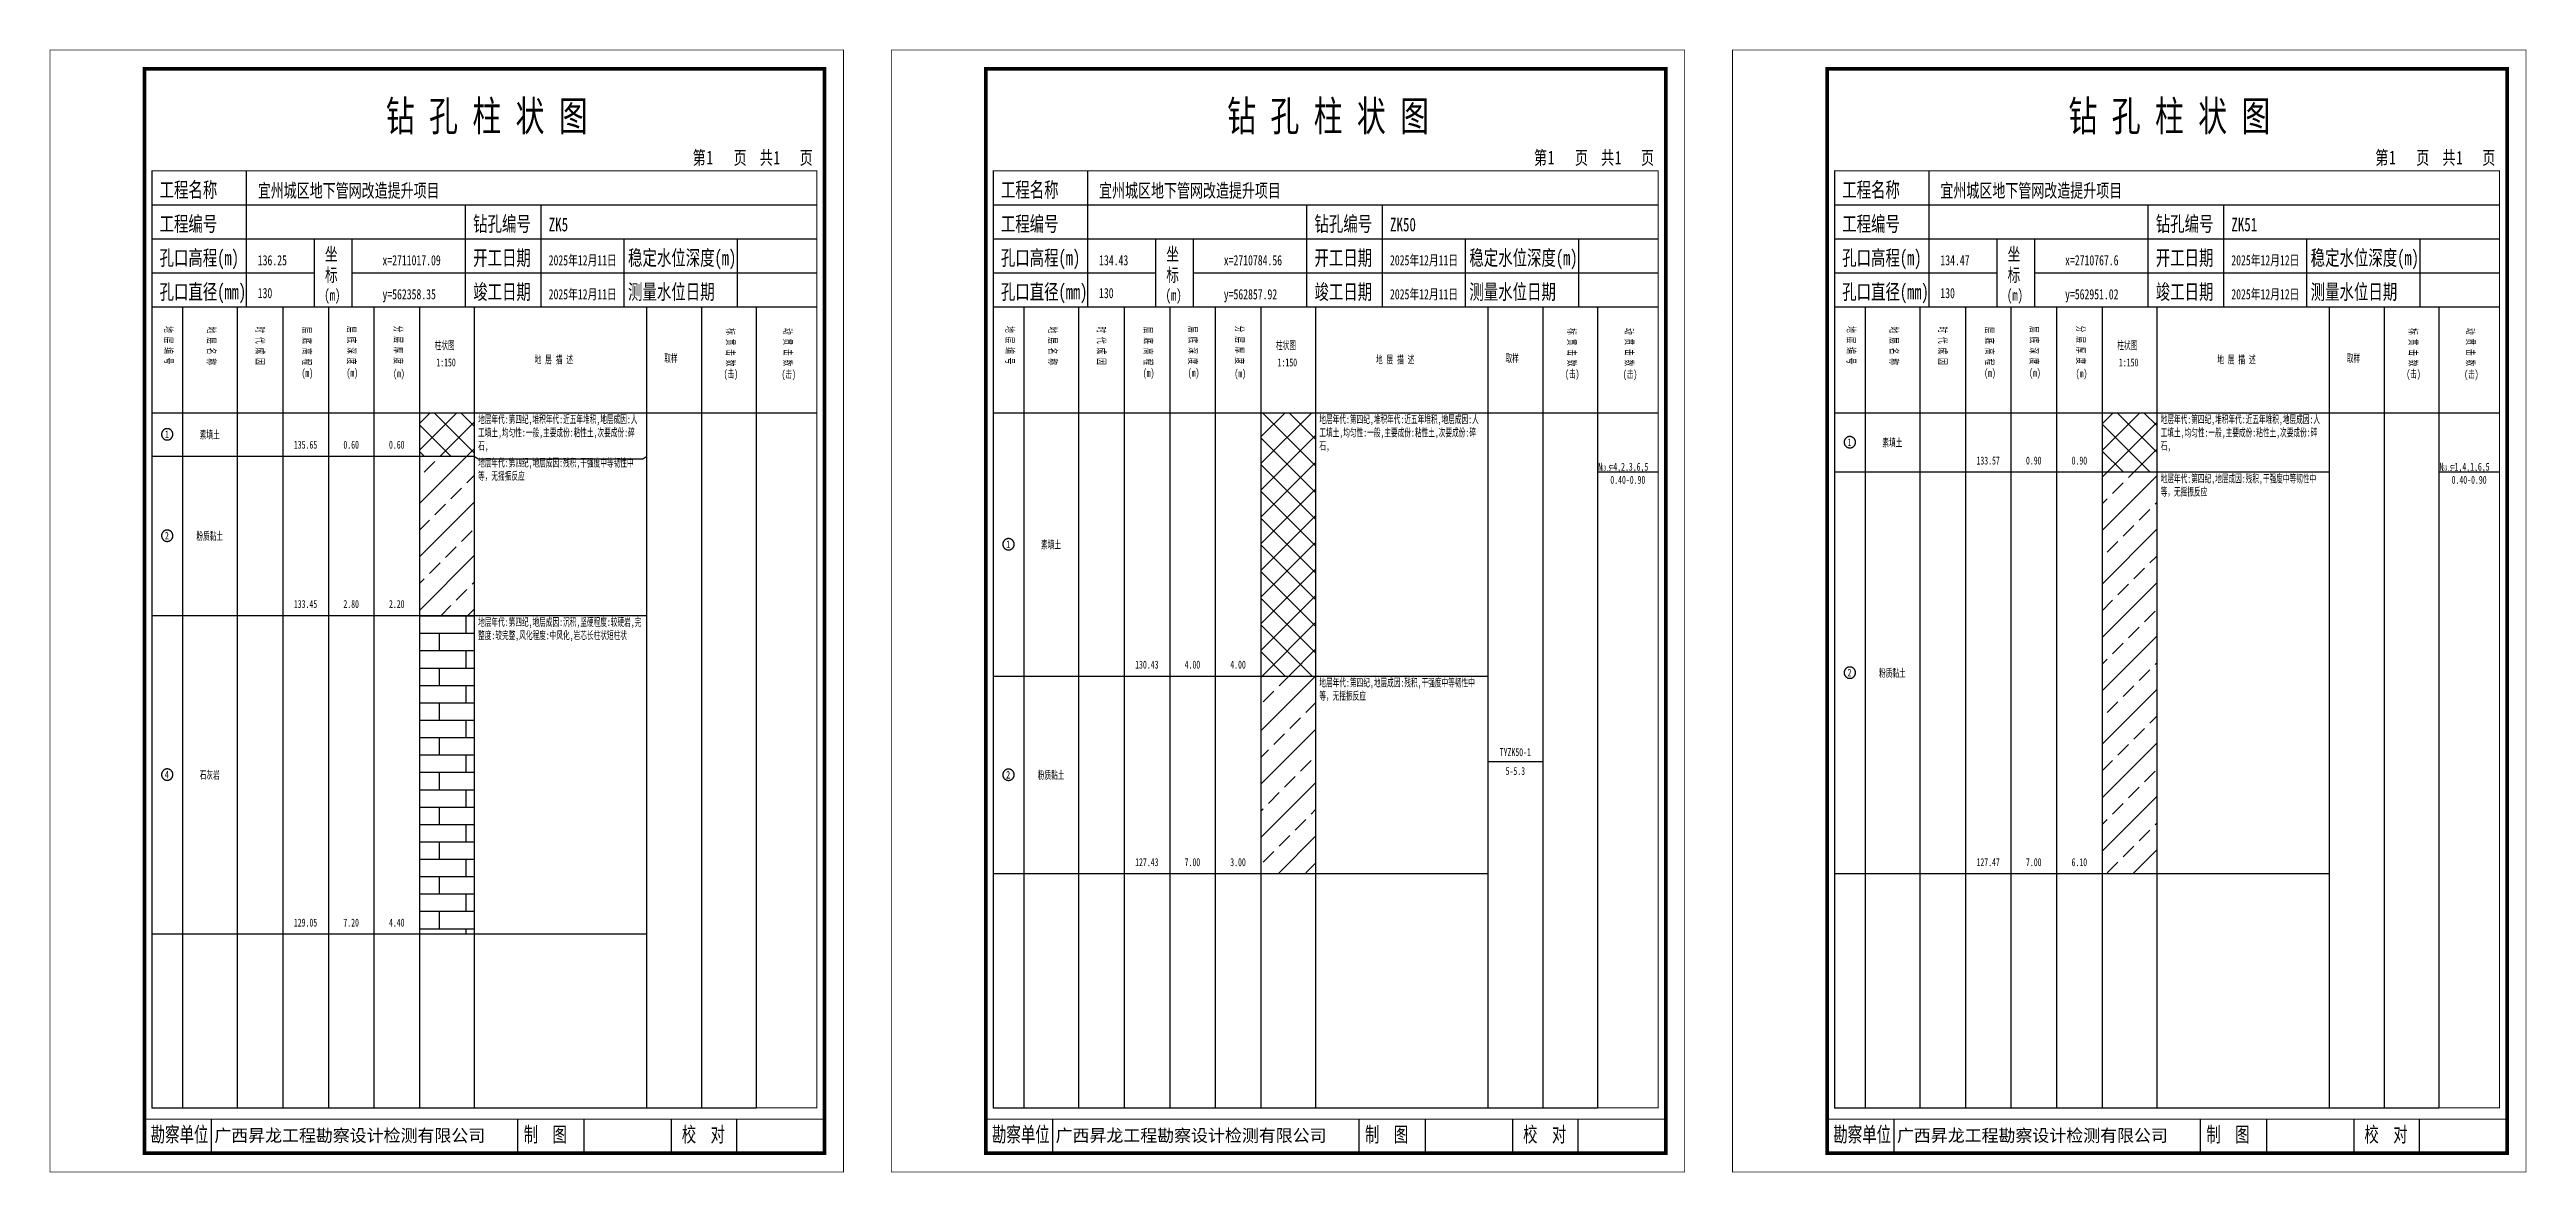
# Model space of a CAD drawing. Header units: millimetres. Extents: x 0 to 2711117, y 0 to 567555.
# Drawn here: x 69701 to 70356, y 0 to 297 of the extents above; entities that cross this region are included whole.
import ezdxf
from ezdxf.enums import TextEntityAlignment as Align

# ---------------------------------------------------------------- set-up
doc = ezdxf.new("R2010")
doc.units = ezdxf.units.MM
doc.layers.add('GICAD_POU_TEXTS', color=7, linetype='Continuous')
doc.layers.add('勘察点图例', color=7, linetype='Continuous')
doc.styles.add('HEAD_FONT', font='simfang.ttf', dxfattribs={"width": 0.6})
doc.styles.add('HEAD_FONT2', font='simfang.ttf', dxfattribs={"width": 0.6})
doc.styles.add('HT', font='simhei.ttf')
doc.styles.add('LZ_FONT', font='simfang.ttf', dxfattribs={"width": 0.7, "height": 8})
doc.styles.add('成果图图块', font='simfang.ttf', dxfattribs={"height": 2.5})
doc.styles.add('成果图表体', font='simfang.ttf', dxfattribs={"width": 0.6, "height": 2.1})
pattern_1 = [(45, (0, 0), (-3.5355339, 3.5355339), []), (135, (0, 0), (-3.5355339, -3.5355339), [])]
pattern_2 = [(45, (0, 0), (-7.0710678, 7.0710678), []), (45, (7.071, 0), (-7.0710678, 7.0710678), [4, -2])]

# ---------------------------------------------------------------- blocks, each defined once
blk = doc.blocks.new('ZK5')
for p, q in [((52, 229), (52, 265)), ((27, 256), (203, 256)), ((110, 229), (110, 256)), ((130, 229), (130, 256)), ((27, 247), (203, 247)), ((70, 229), (70, 247)), ((80, 229), (80, 247)), ((152, 229), (152, 247)), ((182, 229), (182, 247)), ((27, 238), (70, 238)), ((80, 238), (203, 238)), ((27, 229), (35.05, 229)), ((35.05, 229), (35.05, 17)), ((35.05, 229), (49.53, 229)), ((49.53, 229), (49.53, 17)), ((49.53, 229), (61.6, 229)), ((61.6, 229), (61.6, 17)), ((61.6, 229), (73.68, 229)), ((73.68, 229), (73.68, 17)), ((73.68, 229), (85.75, 229)), ((85.75, 229), (85.75, 17)), ((85.75, 229), (97.82, 229)), ((97.82, 229), (97.82, 17)), ((97.82, 229), (112.3, 229)), ((112.3, 229), (112.3, 17)), ((112.3, 229), (157.93, 229)), ((157.93, 229), (157.93, 17)), ((157.93, 229), (172.42, 229)), ((172.42, 229), (172.42, 17)), ((172.42, 229), (186.9, 229)), ((186.9, 229), (186.9, 17)), ((186.9, 229), (203, 229)), ((27, 201), (203, 201)), ((27, 17), (35.05, 17)), ((35.05, 17), (49.53, 17)), ((42.74, 4.95), (42.74, 13.95)), ((42.74, 4.95), (42.74, 13.95)), ((49.53, 17), (61.6, 17)), ((61.6, 17), (73.68, 17)), ((73.68, 17), (85.75, 17)), ((85.75, 17), (97.82, 17)), ((97.82, 17), (112.3, 17)), ((112.3, 17), (157.93, 17)), ((123.83, 4.95), (123.83, 13.95)), ((141.38, 4.95), (141.38, 13.95)), ((157.93, 17), (172.42, 17)), ((164.48, 4.95), (164.48, 13.95)), ((172.42, 17), (186.9, 17)), ((181.84, 4.95), (181.84, 13.95)), ((181.84, 4.95), (181.84, 13.95))]:
    blk.add_line(p, q)
for points, const_width in [([(0, 0), (210, 0), (210, 297), (0, 297)], 0.25), ([(25, 5), (205, 5), (205, 292), (25, 292)], 1), ([(27, 265), (203, 265), (203, 17), (27, 17)], 0.3)]:
    blk.add_lwpolyline(points, close=True, dxfattribs=dict(const_width=const_width))
at = {"const_width": 0.3}
for points in [[(27, 229), (203, 229)], [(25, 14), (205, 14)]]:
    blk.add_lwpolyline(points, dxfattribs=at)
at = {"style": 'LZ_FONT', "width": 0.7}
for s, height, p in [('钻 孔 柱 状 图', 8, (88.9, 275.54)), ('第', 3.6, (170.12, 266.7)), ('1', 3.6, (173.78, 266.75)), ('页', 3.6, (180.96, 266.7)), ('共', 3.6, (187.88, 266.7)), ('1', 3.6, (191.54, 266.7)), ('页', 3.6, (198.44, 266.7)), ('工程名称', 4, (29, 258)), ('宜州城区地下管网改造提升项目', 3.6, (55, 258)), ('工程编号', 4, (29, 249)), ('钻孔编号', 4, (112, 249)), ('ZK5', 3.6, (132, 249)), ('孔口高程(m)', 4, (29, 240)), ('136.25', 2.7, (55, 240)), ('坐', 3.5, (72.79, 241.24)), ('x=2711017.09', 2.7, (88, 240)), ('开工日期', 4, (112, 240)), ('2025年12月11日', 2.7, (132, 240)), ('稳定水位深度(m)', 4, (153, 240)), ('标', 3.5, (72.79, 235.7)), ('孔口直径(mm)', 4, (29, 231)), ('130', 2.7, (54.98, 231.31)), ('(m) ', 3, (72.59, 230.65)), ('y=562358.35', 2.7, (88, 231)), ('竣工日期', 4, (112, 231)), ('2025年12月11日', 2.7, (132, 231)), ('测量水位日期', 4, (153, 231)), ('勘察单位', 4, (26.65, 7.95)), ('制  图', 4, (125.4, 7.95)), ('校  对', 4, (167.22, 7.95))]:
    blk.add_text(s, height=height, dxfattribs=at).set_placement(p)
at = {"style": 'HT'}
blk.add_text('广西昇龙工程勘察设计检测有限公司', height=3.2865, dxfattribs=at).set_placement((43.48, 8.02))
at = {"char_height": 2.1, "width": 22.806, "attachment_point": 1, "rotation": 270, "style": 'HEAD_FONT'}
for s, insert in [('地 层 编 号', (32.46, 223.92)), ('地 层 名 称', (43.79, 223.76)), ('时 代 成 因', (56.67, 223.83)), ('层 底 高 程', (69.07, 223.71)), ('层 底 深 度', (80.9, 223.91)), ('分 层 厚 度', (93.26, 224.01)), ('标 贯 击 数', (181.21, 223.37)), ('动 贯 击 数', (196.38, 223.43))]:
    blk.add_mtext(s, dxfattribs=dict(at, insert=insert))
at = {"char_height": 2.1, "attachment_point": 1}
for s, insert, width, style in [('柱状图', (101.82, 219.87), 7.855, 'HEAD_FONT2'), ('地 层 描 述', (128.29, 216.11), 22.0781, 'HEAD_FONT2'), ('取样', (162.58, 216.44), 7.855, 'HEAD_FONT2'), ('(m)', (66.58, 212.56), 4.7944, 'HEAD_FONT'), ('(m)', (78.47, 212.61), 4.7944, 'HEAD_FONT'), ('(m)', (90.81, 212.43), 4.7944, 'HEAD_FONT'), ('1:150', (102.26, 215.36), 6.9223, 'HEAD_FONT2'), ('(击)', (178.33, 212.31), 7.855, 'HEAD_FONT2'), ('(击)', (193.64, 212.22), 7.855, 'HEAD_FONT2')]:
    blk.add_mtext(s, dxfattribs=dict(at, insert=insert, width=width, style=style))
blk = doc.blocks.new('ZK5_0')
at = {"color": 7}
blk.add_polyline3d([(-1.5, 0.02, 0), (-1.5, -0.06, 0), (-1.49, -0.13, 0), (-1.48, -0.2, 0), (-1.47, -0.28, 0), (-1.46, -0.35, 0), (-1.44, -0.42, 0), (-1.41, -0.49, 0), (-1.39, -0.56, 0), (-1.36, -0.63, 0), (-1.32, -0.69, 0), (-1.29, -0.76, 0), (-1.25, -0.82, 0), (-1.2, -0.88, 0), (-1.16, -0.94, 0), (-1.11, -0.99, 0), (-1.06, -1.04, 0), (-1.01, -1.1, 0), (-0.95, -1.14, 0), (-0.89, -1.19, 0), (-0.83, -1.23, 0), (-0.77, -1.27, 0), (-0.71, -1.31, 0), (-0.64, -1.34, 0), (-0.57, -1.37, 0), (-0.51, -1.4, 0), (-0.44, -1.42, 0), (-0.36, -1.44, 0), (-0.29, -1.46, 0), (-0.22, -1.47, 0), (-0.15, -1.48, 0), (-0.07, -1.48, 0), (0, -1.48, 0), (0.07, -1.48, 0), (0.15, -1.48, 0), (0.22, -1.47, 0), (0.29, -1.46, 0), (0.36, -1.44, 0), (0.44, -1.42, 0), (0.51, -1.4, 0), (0.57, -1.37, 0), (0.64, -1.34, 0), (0.71, -1.31, 0), (0.77, -1.27, 0), (0.83, -1.23, 0), (0.89, -1.19, 0), (0.95, -1.14, 0), (1.01, -1.1, 0), (1.06, -1.04, 0), (1.11, -0.99, 0), (1.16, -0.94, 0), (1.2, -0.88, 0), (1.25, -0.82, 0), (1.29, -0.76, 0), (1.32, -0.69, 0), (1.36, -0.63, 0), (1.39, -0.56, 0), (1.41, -0.49, 0), (1.44, -0.42, 0), (1.46, -0.35, 0), (1.47, -0.28, 0), (1.48, -0.2, 0), (1.49, -0.13, 0), (1.5, -0.06, 0), (1.5, 0.02, 0), (1.5, 0.09, 0), (1.49, 0.16, 0), (1.48, 0.24, 0), (1.47, 0.31, 0), (1.46, 0.38, 0), (1.44, 0.45, 0), (1.41, 0.52, 0), (1.39, 0.59, 0), (1.36, 0.66, 0), (1.32, 0.72, 0), (1.29, 0.79, 0), (1.25, 0.85, 0), (1.2, 0.91, 0), (1.16, 0.97, 0), (1.11, 1.02, 0), (1.06, 1.08, 0), (1.01, 1.13, 0), (0.95, 1.18, 0), (0.89, 1.22, 0), (0.83, 1.26, 0), (0.77, 1.3, 0), (0.71, 1.34, 0), (0.64, 1.37, 0), (0.57, 1.4, 0), (0.51, 1.43, 0), (0.44, 1.45, 0), (0.36, 1.47, 0), (0.29, 1.49, 0), (0.22, 1.5, 0), (0.15, 1.51, 0), (0.07, 1.51, 0), (0, 1.52, 0), (-0.07, 1.51, 0), (-0.15, 1.51, 0), (-0.22, 1.5, 0), (-0.29, 1.49, 0), (-0.36, 1.47, 0), (-0.44, 1.45, 0), (-0.51, 1.43, 0), (-0.57, 1.4, 0), (-0.64, 1.37, 0), (-0.71, 1.34, 0), (-0.77, 1.3, 0), (-0.83, 1.26, 0), (-0.89, 1.22, 0), (-0.95, 1.18, 0), (-1.01, 1.13, 0), (-1.06, 1.08, 0), (-1.11, 1.02, 0), (-1.16, 0.97, 0), (-1.2, 0.91, 0), (-1.25, 0.85, 0), (-1.29, 0.79, 0), (-1.32, 0.72, 0), (-1.36, 0.66, 0), (-1.39, 0.59, 0), (-1.41, 0.52, 0), (-1.44, 0.45, 0), (-1.46, 0.38, 0), (-1.47, 0.31, 0), (-1.48, 0.24, 0), (-1.49, 0.16, 0), (-1.5, 0.09, 0), (-1.5, 0.02, 0)], dxfattribs=at)
at = {"layer": 'GICAD_POU_TEXTS', "color": 7, "style": '成果图图块', "width": 0.7}
blk.add_text('1', height=2, dxfattribs=at).set_placement((-0.09, -0.99), align=Align.CENTER)
blk = doc.blocks.new('ZK5_1')
at = {"color": 7}
blk.add_polyline3d([(-1.5, 0.02, 0), (-1.5, -0.06, 0), (-1.49, -0.13, 0), (-1.48, -0.2, 0), (-1.47, -0.28, 0), (-1.46, -0.35, 0), (-1.44, -0.42, 0), (-1.41, -0.49, 0), (-1.39, -0.56, 0), (-1.36, -0.63, 0), (-1.32, -0.69, 0), (-1.29, -0.76, 0), (-1.25, -0.82, 0), (-1.2, -0.88, 0), (-1.16, -0.94, 0), (-1.11, -0.99, 0), (-1.06, -1.04, 0), (-1.01, -1.1, 0), (-0.95, -1.14, 0), (-0.89, -1.19, 0), (-0.83, -1.23, 0), (-0.77, -1.27, 0), (-0.71, -1.31, 0), (-0.64, -1.34, 0), (-0.57, -1.37, 0), (-0.51, -1.4, 0), (-0.44, -1.42, 0), (-0.36, -1.44, 0), (-0.29, -1.46, 0), (-0.22, -1.47, 0), (-0.15, -1.48, 0), (-0.07, -1.48, 0), (0, -1.48, 0), (0.07, -1.48, 0), (0.15, -1.48, 0), (0.22, -1.47, 0), (0.29, -1.46, 0), (0.36, -1.44, 0), (0.44, -1.42, 0), (0.51, -1.4, 0), (0.57, -1.37, 0), (0.64, -1.34, 0), (0.71, -1.31, 0), (0.77, -1.27, 0), (0.83, -1.23, 0), (0.89, -1.19, 0), (0.95, -1.14, 0), (1.01, -1.1, 0), (1.06, -1.04, 0), (1.11, -0.99, 0), (1.16, -0.94, 0), (1.2, -0.88, 0), (1.25, -0.82, 0), (1.29, -0.76, 0), (1.32, -0.69, 0), (1.36, -0.63, 0), (1.39, -0.56, 0), (1.41, -0.49, 0), (1.44, -0.42, 0), (1.46, -0.35, 0), (1.47, -0.28, 0), (1.48, -0.2, 0), (1.49, -0.13, 0), (1.5, -0.06, 0), (1.5, 0.02, 0), (1.5, 0.09, 0), (1.49, 0.16, 0), (1.48, 0.24, 0), (1.47, 0.31, 0), (1.46, 0.38, 0), (1.44, 0.45, 0), (1.41, 0.52, 0), (1.39, 0.59, 0), (1.36, 0.66, 0), (1.32, 0.72, 0), (1.29, 0.79, 0), (1.25, 0.85, 0), (1.2, 0.91, 0), (1.16, 0.97, 0), (1.11, 1.02, 0), (1.06, 1.08, 0), (1.01, 1.13, 0), (0.95, 1.18, 0), (0.89, 1.22, 0), (0.83, 1.26, 0), (0.77, 1.3, 0), (0.71, 1.34, 0), (0.64, 1.37, 0), (0.57, 1.4, 0), (0.51, 1.43, 0), (0.44, 1.45, 0), (0.36, 1.47, 0), (0.29, 1.49, 0), (0.22, 1.5, 0), (0.15, 1.51, 0), (0.07, 1.51, 0), (0, 1.52, 0), (-0.07, 1.51, 0), (-0.15, 1.51, 0), (-0.22, 1.5, 0), (-0.29, 1.49, 0), (-0.36, 1.47, 0), (-0.44, 1.45, 0), (-0.51, 1.43, 0), (-0.57, 1.4, 0), (-0.64, 1.37, 0), (-0.71, 1.34, 0), (-0.77, 1.3, 0), (-0.83, 1.26, 0), (-0.89, 1.22, 0), (-0.95, 1.18, 0), (-1.01, 1.13, 0), (-1.06, 1.08, 0), (-1.11, 1.02, 0), (-1.16, 0.97, 0), (-1.2, 0.91, 0), (-1.25, 0.85, 0), (-1.29, 0.79, 0), (-1.32, 0.72, 0), (-1.36, 0.66, 0), (-1.39, 0.59, 0), (-1.41, 0.52, 0), (-1.44, 0.45, 0), (-1.46, 0.38, 0), (-1.47, 0.31, 0), (-1.48, 0.24, 0), (-1.49, 0.16, 0), (-1.5, 0.09, 0), (-1.5, 0.02, 0)], dxfattribs=at)
at = {"layer": 'GICAD_POU_TEXTS', "color": 7, "style": '成果图图块', "width": 0.7}
blk.add_text('2', height=2, dxfattribs=at).set_placement((-0.09, -0.99), align=Align.CENTER)
blk = doc.blocks.new('ZK5_2')
at = {"color": 7}
blk.add_polyline3d([(-1.5, 0.02, 0), (-1.5, -0.06, 0), (-1.49, -0.13, 0), (-1.48, -0.2, 0), (-1.47, -0.28, 0), (-1.46, -0.35, 0), (-1.44, -0.42, 0), (-1.41, -0.49, 0), (-1.39, -0.56, 0), (-1.36, -0.63, 0), (-1.32, -0.69, 0), (-1.29, -0.76, 0), (-1.25, -0.82, 0), (-1.2, -0.88, 0), (-1.16, -0.94, 0), (-1.11, -0.99, 0), (-1.06, -1.04, 0), (-1.01, -1.1, 0), (-0.95, -1.14, 0), (-0.89, -1.19, 0), (-0.83, -1.23, 0), (-0.77, -1.27, 0), (-0.71, -1.31, 0), (-0.64, -1.34, 0), (-0.57, -1.37, 0), (-0.51, -1.4, 0), (-0.44, -1.42, 0), (-0.36, -1.44, 0), (-0.29, -1.46, 0), (-0.22, -1.47, 0), (-0.15, -1.48, 0), (-0.07, -1.48, 0), (0, -1.48, 0), (0.07, -1.48, 0), (0.15, -1.48, 0), (0.22, -1.47, 0), (0.29, -1.46, 0), (0.36, -1.44, 0), (0.44, -1.42, 0), (0.51, -1.4, 0), (0.57, -1.37, 0), (0.64, -1.34, 0), (0.71, -1.31, 0), (0.77, -1.27, 0), (0.83, -1.23, 0), (0.89, -1.19, 0), (0.95, -1.14, 0), (1.01, -1.1, 0), (1.06, -1.04, 0), (1.11, -0.99, 0), (1.16, -0.94, 0), (1.2, -0.88, 0), (1.25, -0.82, 0), (1.29, -0.76, 0), (1.32, -0.69, 0), (1.36, -0.63, 0), (1.39, -0.56, 0), (1.41, -0.49, 0), (1.44, -0.42, 0), (1.46, -0.35, 0), (1.47, -0.28, 0), (1.48, -0.2, 0), (1.49, -0.13, 0), (1.5, -0.06, 0), (1.5, 0.02, 0), (1.5, 0.09, 0), (1.49, 0.16, 0), (1.48, 0.24, 0), (1.47, 0.31, 0), (1.46, 0.38, 0), (1.44, 0.45, 0), (1.41, 0.52, 0), (1.39, 0.59, 0), (1.36, 0.66, 0), (1.32, 0.72, 0), (1.29, 0.79, 0), (1.25, 0.85, 0), (1.2, 0.91, 0), (1.16, 0.97, 0), (1.11, 1.02, 0), (1.06, 1.08, 0), (1.01, 1.13, 0), (0.95, 1.18, 0), (0.89, 1.22, 0), (0.83, 1.26, 0), (0.77, 1.3, 0), (0.71, 1.34, 0), (0.64, 1.37, 0), (0.57, 1.4, 0), (0.51, 1.43, 0), (0.44, 1.45, 0), (0.36, 1.47, 0), (0.29, 1.49, 0), (0.22, 1.5, 0), (0.15, 1.51, 0), (0.07, 1.51, 0), (0, 1.52, 0), (-0.07, 1.51, 0), (-0.15, 1.51, 0), (-0.22, 1.5, 0), (-0.29, 1.49, 0), (-0.36, 1.47, 0), (-0.44, 1.45, 0), (-0.51, 1.43, 0), (-0.57, 1.4, 0), (-0.64, 1.37, 0), (-0.71, 1.34, 0), (-0.77, 1.3, 0), (-0.83, 1.26, 0), (-0.89, 1.22, 0), (-0.95, 1.18, 0), (-1.01, 1.13, 0), (-1.06, 1.08, 0), (-1.11, 1.02, 0), (-1.16, 0.97, 0), (-1.2, 0.91, 0), (-1.25, 0.85, 0), (-1.29, 0.79, 0), (-1.32, 0.72, 0), (-1.36, 0.66, 0), (-1.39, 0.59, 0), (-1.41, 0.52, 0), (-1.44, 0.45, 0), (-1.46, 0.38, 0), (-1.47, 0.31, 0), (-1.48, 0.24, 0), (-1.49, 0.16, 0), (-1.5, 0.09, 0), (-1.5, 0.02, 0)], dxfattribs=at)
at = {"layer": 'GICAD_POU_TEXTS', "color": 7, "style": '成果图图块', "width": 0.7}
blk.add_text('4', height=2, dxfattribs=at).set_placement((-0.09, -0.99), align=Align.CENTER)
blk = doc.blocks.new('ZK50')
for p, q in [((52, 229), (52, 265)), ((27, 256), (203, 256)), ((110, 229), (110, 256)), ((130, 229), (130, 256)), ((27, 247), (203, 247)), ((70, 229), (70, 247)), ((80, 229), (80, 247)), ((152, 229), (152, 247)), ((182, 229), (182, 247)), ((27, 238), (70, 238)), ((80, 238), (203, 238)), ((27, 229), (35.05, 229)), ((35.05, 229), (35.05, 17)), ((35.05, 229), (49.53, 229)), ((49.53, 229), (49.53, 17)), ((49.53, 229), (61.6, 229)), ((61.6, 229), (61.6, 17)), ((61.6, 229), (73.68, 229)), ((73.68, 229), (73.68, 17)), ((73.68, 229), (85.75, 229)), ((85.75, 229), (85.75, 17)), ((85.75, 229), (97.82, 229)), ((97.82, 229), (97.82, 17)), ((97.82, 229), (112.3, 229)), ((112.3, 229), (112.3, 17)), ((112.3, 229), (157.93, 229)), ((157.93, 229), (157.93, 17)), ((157.93, 229), (172.42, 229)), ((172.42, 229), (172.42, 17)), ((172.42, 229), (186.9, 229)), ((186.9, 229), (186.9, 17)), ((186.9, 229), (203, 229)), ((27, 201), (203, 201)), ((27, 17), (35.05, 17)), ((35.05, 17), (49.53, 17)), ((42.74, 4.95), (42.74, 13.95)), ((42.74, 4.95), (42.74, 13.95)), ((49.53, 17), (61.6, 17)), ((61.6, 17), (73.68, 17)), ((73.68, 17), (85.75, 17)), ((85.75, 17), (97.82, 17)), ((97.82, 17), (112.3, 17)), ((112.3, 17), (157.93, 17)), ((123.83, 4.95), (123.83, 13.95)), ((141.38, 4.95), (141.38, 13.95)), ((157.93, 17), (172.42, 17)), ((164.48, 4.95), (164.48, 13.95)), ((172.42, 17), (186.9, 17)), ((181.84, 4.95), (181.84, 13.95)), ((181.84, 4.95), (181.84, 13.95))]:
    blk.add_line(p, q)
for points, const_width in [([(0, 0), (210, 0), (210, 297), (0, 297)], 0.25), ([(25, 5), (205, 5), (205, 292), (25, 292)], 1), ([(27, 265), (203, 265), (203, 17), (27, 17)], 0.3)]:
    blk.add_lwpolyline(points, close=True, dxfattribs=dict(const_width=const_width))
at = {"const_width": 0.3}
for points in [[(27, 229), (203, 229)], [(25, 14), (205, 14)]]:
    blk.add_lwpolyline(points, dxfattribs=at)
at = {"style": 'LZ_FONT', "width": 0.7}
for s, height, p in [('钻 孔 柱 状 图', 8, (88.9, 275.54)), ('第', 3.6, (170.12, 266.7)), ('1', 3.6, (173.78, 266.75)), ('页', 3.6, (180.96, 266.7)), ('共', 3.6, (187.88, 266.7)), ('1', 3.6, (191.54, 266.7)), ('页', 3.6, (198.44, 266.7)), ('工程名称', 4, (29, 258)), ('宜州城区地下管网改造提升项目', 3.6, (55, 258)), ('工程编号', 4, (29, 249)), ('钻孔编号', 4, (112, 249)), ('ZK50', 3.6, (132, 249)), ('孔口高程(m)', 4, (29, 240)), ('134.43', 2.7, (55, 240)), ('坐', 3.5, (72.79, 241.24)), ('x=2710784.56', 2.7, (88, 240)), ('开工日期', 4, (112, 240)), ('2025年12月11日', 2.7, (132, 240)), ('稳定水位深度(m)', 4, (153, 240)), ('标', 3.5, (72.79, 235.7)), ('孔口直径(mm)', 4, (29, 231)), ('130', 2.7, (54.98, 231.31)), ('(m) ', 3, (72.59, 230.65)), ('y=562857.92', 2.7, (88, 231)), ('竣工日期', 4, (112, 231)), ('2025年12月11日', 2.7, (132, 231)), ('测量水位日期', 4, (153, 231)), ('勘察单位', 4, (26.65, 7.95)), ('制  图', 4, (125.4, 7.95)), ('校  对', 4, (167.22, 7.95))]:
    blk.add_text(s, height=height, dxfattribs=at).set_placement(p)
at = {"style": 'HT'}
blk.add_text('广西昇龙工程勘察设计检测有限公司', height=3.2865, dxfattribs=at).set_placement((43.48, 8.02))
at = {"char_height": 2.1, "width": 22.806, "attachment_point": 1, "rotation": 270, "style": 'HEAD_FONT'}
for s, insert in [('地 层 编 号', (32.46, 223.92)), ('地 层 名 称', (43.79, 223.76)), ('时 代 成 因', (56.67, 223.83)), ('层 底 高 程', (69.07, 223.71)), ('层 底 深 度', (80.9, 223.91)), ('分 层 厚 度', (93.26, 224.01)), ('标 贯 击 数', (181.21, 223.37)), ('动 贯 击 数', (196.38, 223.43))]:
    blk.add_mtext(s, dxfattribs=dict(at, insert=insert))
at = {"char_height": 2.1, "attachment_point": 1}
for s, insert, width, style in [('柱状图', (101.82, 219.87), 7.855, 'HEAD_FONT2'), ('地 层 描 述', (128.29, 216.11), 22.0781, 'HEAD_FONT2'), ('取样', (162.58, 216.44), 7.855, 'HEAD_FONT2'), ('(m)', (66.58, 212.56), 4.7944, 'HEAD_FONT'), ('(m)', (78.47, 212.61), 4.7944, 'HEAD_FONT'), ('(m)', (90.81, 212.43), 4.7944, 'HEAD_FONT'), ('1:150', (102.26, 215.36), 6.9223, 'HEAD_FONT2'), ('(击)', (178.33, 212.31), 7.855, 'HEAD_FONT2'), ('(击)', (193.64, 212.22), 7.855, 'HEAD_FONT2')]:
    blk.add_mtext(s, dxfattribs=dict(at, insert=insert, width=width, style=style))
blk = doc.blocks.new('ZK50_0')
at = {"color": 7}
blk.add_polyline3d([(-1.5, 0.02, 0), (-1.5, -0.06, 0), (-1.49, -0.13, 0), (-1.48, -0.2, 0), (-1.47, -0.28, 0), (-1.46, -0.35, 0), (-1.44, -0.42, 0), (-1.41, -0.49, 0), (-1.39, -0.56, 0), (-1.36, -0.63, 0), (-1.32, -0.69, 0), (-1.29, -0.76, 0), (-1.25, -0.82, 0), (-1.2, -0.88, 0), (-1.16, -0.94, 0), (-1.11, -0.99, 0), (-1.06, -1.04, 0), (-1.01, -1.1, 0), (-0.95, -1.14, 0), (-0.89, -1.19, 0), (-0.83, -1.23, 0), (-0.77, -1.27, 0), (-0.71, -1.31, 0), (-0.64, -1.34, 0), (-0.57, -1.37, 0), (-0.51, -1.4, 0), (-0.44, -1.42, 0), (-0.36, -1.44, 0), (-0.29, -1.46, 0), (-0.22, -1.47, 0), (-0.15, -1.48, 0), (-0.07, -1.48, 0), (0, -1.48, 0), (0.07, -1.48, 0), (0.15, -1.48, 0), (0.22, -1.47, 0), (0.29, -1.46, 0), (0.36, -1.44, 0), (0.44, -1.42, 0), (0.51, -1.4, 0), (0.57, -1.37, 0), (0.64, -1.34, 0), (0.71, -1.31, 0), (0.77, -1.27, 0), (0.83, -1.23, 0), (0.89, -1.19, 0), (0.95, -1.14, 0), (1.01, -1.1, 0), (1.06, -1.04, 0), (1.11, -0.99, 0), (1.16, -0.94, 0), (1.2, -0.88, 0), (1.25, -0.82, 0), (1.29, -0.76, 0), (1.32, -0.69, 0), (1.36, -0.63, 0), (1.39, -0.56, 0), (1.41, -0.49, 0), (1.44, -0.42, 0), (1.46, -0.35, 0), (1.47, -0.28, 0), (1.48, -0.2, 0), (1.49, -0.13, 0), (1.5, -0.06, 0), (1.5, 0.02, 0), (1.5, 0.09, 0), (1.49, 0.16, 0), (1.48, 0.24, 0), (1.47, 0.31, 0), (1.46, 0.38, 0), (1.44, 0.45, 0), (1.41, 0.52, 0), (1.39, 0.59, 0), (1.36, 0.66, 0), (1.32, 0.72, 0), (1.29, 0.79, 0), (1.25, 0.85, 0), (1.2, 0.91, 0), (1.16, 0.97, 0), (1.11, 1.02, 0), (1.06, 1.08, 0), (1.01, 1.13, 0), (0.95, 1.18, 0), (0.89, 1.22, 0), (0.83, 1.26, 0), (0.77, 1.3, 0), (0.71, 1.34, 0), (0.64, 1.37, 0), (0.57, 1.4, 0), (0.51, 1.43, 0), (0.44, 1.45, 0), (0.36, 1.47, 0), (0.29, 1.49, 0), (0.22, 1.5, 0), (0.15, 1.51, 0), (0.07, 1.51, 0), (0, 1.52, 0), (-0.07, 1.51, 0), (-0.15, 1.51, 0), (-0.22, 1.5, 0), (-0.29, 1.49, 0), (-0.36, 1.47, 0), (-0.44, 1.45, 0), (-0.51, 1.43, 0), (-0.57, 1.4, 0), (-0.64, 1.37, 0), (-0.71, 1.34, 0), (-0.77, 1.3, 0), (-0.83, 1.26, 0), (-0.89, 1.22, 0), (-0.95, 1.18, 0), (-1.01, 1.13, 0), (-1.06, 1.08, 0), (-1.11, 1.02, 0), (-1.16, 0.97, 0), (-1.2, 0.91, 0), (-1.25, 0.85, 0), (-1.29, 0.79, 0), (-1.32, 0.72, 0), (-1.36, 0.66, 0), (-1.39, 0.59, 0), (-1.41, 0.52, 0), (-1.44, 0.45, 0), (-1.46, 0.38, 0), (-1.47, 0.31, 0), (-1.48, 0.24, 0), (-1.49, 0.16, 0), (-1.5, 0.09, 0), (-1.5, 0.02, 0)], dxfattribs=at)
at = {"layer": 'GICAD_POU_TEXTS', "color": 7, "style": '成果图图块', "width": 0.7}
blk.add_text('1', height=2, dxfattribs=at).set_placement((-0.09, -0.99), align=Align.CENTER)
blk = doc.blocks.new('ZK50_1')
at = {"color": 7}
blk.add_polyline3d([(-1.5, 0.02, 0), (-1.5, -0.06, 0), (-1.49, -0.13, 0), (-1.48, -0.2, 0), (-1.47, -0.28, 0), (-1.46, -0.35, 0), (-1.44, -0.42, 0), (-1.41, -0.49, 0), (-1.39, -0.56, 0), (-1.36, -0.63, 0), (-1.32, -0.69, 0), (-1.29, -0.76, 0), (-1.25, -0.82, 0), (-1.2, -0.88, 0), (-1.16, -0.94, 0), (-1.11, -0.99, 0), (-1.06, -1.04, 0), (-1.01, -1.1, 0), (-0.95, -1.14, 0), (-0.89, -1.19, 0), (-0.83, -1.23, 0), (-0.77, -1.27, 0), (-0.71, -1.31, 0), (-0.64, -1.34, 0), (-0.57, -1.37, 0), (-0.51, -1.4, 0), (-0.44, -1.42, 0), (-0.36, -1.44, 0), (-0.29, -1.46, 0), (-0.22, -1.47, 0), (-0.15, -1.48, 0), (-0.07, -1.48, 0), (0, -1.48, 0), (0.07, -1.48, 0), (0.15, -1.48, 0), (0.22, -1.47, 0), (0.29, -1.46, 0), (0.36, -1.44, 0), (0.44, -1.42, 0), (0.51, -1.4, 0), (0.57, -1.37, 0), (0.64, -1.34, 0), (0.71, -1.31, 0), (0.77, -1.27, 0), (0.83, -1.23, 0), (0.89, -1.19, 0), (0.95, -1.14, 0), (1.01, -1.1, 0), (1.06, -1.04, 0), (1.11, -0.99, 0), (1.16, -0.94, 0), (1.2, -0.88, 0), (1.25, -0.82, 0), (1.29, -0.76, 0), (1.32, -0.69, 0), (1.36, -0.63, 0), (1.39, -0.56, 0), (1.41, -0.49, 0), (1.44, -0.42, 0), (1.46, -0.35, 0), (1.47, -0.28, 0), (1.48, -0.2, 0), (1.49, -0.13, 0), (1.5, -0.06, 0), (1.5, 0.02, 0), (1.5, 0.09, 0), (1.49, 0.16, 0), (1.48, 0.24, 0), (1.47, 0.31, 0), (1.46, 0.38, 0), (1.44, 0.45, 0), (1.41, 0.52, 0), (1.39, 0.59, 0), (1.36, 0.66, 0), (1.32, 0.72, 0), (1.29, 0.79, 0), (1.25, 0.85, 0), (1.2, 0.91, 0), (1.16, 0.97, 0), (1.11, 1.02, 0), (1.06, 1.08, 0), (1.01, 1.13, 0), (0.95, 1.18, 0), (0.89, 1.22, 0), (0.83, 1.26, 0), (0.77, 1.3, 0), (0.71, 1.34, 0), (0.64, 1.37, 0), (0.57, 1.4, 0), (0.51, 1.43, 0), (0.44, 1.45, 0), (0.36, 1.47, 0), (0.29, 1.49, 0), (0.22, 1.5, 0), (0.15, 1.51, 0), (0.07, 1.51, 0), (0, 1.52, 0), (-0.07, 1.51, 0), (-0.15, 1.51, 0), (-0.22, 1.5, 0), (-0.29, 1.49, 0), (-0.36, 1.47, 0), (-0.44, 1.45, 0), (-0.51, 1.43, 0), (-0.57, 1.4, 0), (-0.64, 1.37, 0), (-0.71, 1.34, 0), (-0.77, 1.3, 0), (-0.83, 1.26, 0), (-0.89, 1.22, 0), (-0.95, 1.18, 0), (-1.01, 1.13, 0), (-1.06, 1.08, 0), (-1.11, 1.02, 0), (-1.16, 0.97, 0), (-1.2, 0.91, 0), (-1.25, 0.85, 0), (-1.29, 0.79, 0), (-1.32, 0.72, 0), (-1.36, 0.66, 0), (-1.39, 0.59, 0), (-1.41, 0.52, 0), (-1.44, 0.45, 0), (-1.46, 0.38, 0), (-1.47, 0.31, 0), (-1.48, 0.24, 0), (-1.49, 0.16, 0), (-1.5, 0.09, 0), (-1.5, 0.02, 0)], dxfattribs=at)
at = {"layer": 'GICAD_POU_TEXTS', "color": 7, "style": '成果图图块', "width": 0.7}
blk.add_text('2', height=2, dxfattribs=at).set_placement((-0.09, -0.99), align=Align.CENTER)
blk = doc.blocks.new('ZK51')
for p, q in [((52, 229), (52, 265)), ((27, 256), (203, 256)), ((110, 229), (110, 256)), ((130, 229), (130, 256)), ((27, 247), (203, 247)), ((70, 229), (70, 247)), ((80, 229), (80, 247)), ((152, 229), (152, 247)), ((182, 229), (182, 247)), ((27, 238), (70, 238)), ((80, 238), (203, 238)), ((27, 229), (35.05, 229)), ((35.05, 229), (35.05, 17)), ((35.05, 229), (49.53, 229)), ((49.53, 229), (49.53, 17)), ((49.53, 229), (61.6, 229)), ((61.6, 229), (61.6, 17)), ((61.6, 229), (73.68, 229)), ((73.68, 229), (73.68, 17)), ((73.68, 229), (85.75, 229)), ((85.75, 229), (85.75, 17)), ((85.75, 229), (97.82, 229)), ((97.82, 229), (97.82, 17)), ((97.82, 229), (112.3, 229)), ((112.3, 229), (112.3, 17)), ((112.3, 229), (157.93, 229)), ((157.93, 229), (157.93, 17)), ((157.93, 229), (172.42, 229)), ((172.42, 229), (172.42, 17)), ((172.42, 229), (186.9, 229)), ((186.9, 229), (186.9, 17)), ((186.9, 229), (203, 229)), ((27, 201), (203, 201)), ((27, 17), (35.05, 17)), ((35.05, 17), (49.53, 17)), ((42.74, 4.95), (42.74, 13.95)), ((42.74, 4.95), (42.74, 13.95)), ((49.53, 17), (61.6, 17)), ((61.6, 17), (73.68, 17)), ((73.68, 17), (85.75, 17)), ((85.75, 17), (97.82, 17)), ((97.82, 17), (112.3, 17)), ((112.3, 17), (157.93, 17)), ((123.83, 4.95), (123.83, 13.95)), ((141.38, 4.95), (141.38, 13.95)), ((157.93, 17), (172.42, 17)), ((164.48, 4.95), (164.48, 13.95)), ((172.42, 17), (186.9, 17)), ((181.84, 4.95), (181.84, 13.95)), ((181.84, 4.95), (181.84, 13.95))]:
    blk.add_line(p, q)
for points, const_width in [([(0, 0), (210, 0), (210, 297), (0, 297)], 0.25), ([(25, 5), (205, 5), (205, 292), (25, 292)], 1), ([(27, 265), (203, 265), (203, 17), (27, 17)], 0.3)]:
    blk.add_lwpolyline(points, close=True, dxfattribs=dict(const_width=const_width))
at = {"const_width": 0.3}
for points in [[(27, 229), (203, 229)], [(25, 14), (205, 14)]]:
    blk.add_lwpolyline(points, dxfattribs=at)
at = {"style": 'LZ_FONT', "width": 0.7}
for s, height, p in [('钻 孔 柱 状 图', 8, (88.9, 275.54)), ('第', 3.6, (170.12, 266.7)), ('1', 3.6, (173.78, 266.75)), ('页', 3.6, (180.96, 266.7)), ('共', 3.6, (187.88, 266.7)), ('1', 3.6, (191.54, 266.7)), ('页', 3.6, (198.44, 266.7)), ('工程名称', 4, (29, 258)), ('宜州城区地下管网改造提升项目', 3.6, (55, 258)), ('工程编号', 4, (29, 249)), ('钻孔编号', 4, (112, 249)), ('ZK51', 3.6, (132, 249)), ('孔口高程(m)', 4, (29, 240)), ('134.47', 2.7, (55, 240)), ('坐', 3.5, (72.79, 241.24)), ('x=2710767.6', 2.7, (88, 240)), ('开工日期', 4, (112, 240)), ('2025年12月12日', 2.7, (132, 240)), ('稳定水位深度(m)', 4, (153, 240)), ('标', 3.5, (72.79, 235.7)), ('孔口直径(mm)', 4, (29, 231)), ('130', 2.7, (54.98, 231.31)), ('(m) ', 3, (72.59, 230.65)), ('y=562951.02', 2.7, (88, 231)), ('竣工日期', 4, (112, 231)), ('2025年12月12日', 2.7, (132, 231)), ('测量水位日期', 4, (153, 231)), ('勘察单位', 4, (26.65, 7.95)), ('制  图', 4, (125.4, 7.95)), ('校  对', 4, (167.22, 7.95))]:
    blk.add_text(s, height=height, dxfattribs=at).set_placement(p)
at = {"style": 'HT'}
blk.add_text('广西昇龙工程勘察设计检测有限公司', height=3.2865, dxfattribs=at).set_placement((43.48, 8.02))
at = {"char_height": 2.1, "width": 22.806, "attachment_point": 1, "rotation": 270, "style": 'HEAD_FONT'}
for s, insert in [('地 层 编 号', (32.46, 223.92)), ('地 层 名 称', (43.79, 223.76)), ('时 代 成 因', (56.67, 223.83)), ('层 底 高 程', (69.07, 223.71)), ('层 底 深 度', (80.9, 223.91)), ('分 层 厚 度', (93.26, 224.01)), ('标 贯 击 数', (181.21, 223.37)), ('动 贯 击 数', (196.38, 223.43))]:
    blk.add_mtext(s, dxfattribs=dict(at, insert=insert))
at = {"char_height": 2.1, "attachment_point": 1}
for s, insert, width, style in [('柱状图', (101.82, 219.87), 7.855, 'HEAD_FONT2'), ('地 层 描 述', (128.29, 216.11), 22.0781, 'HEAD_FONT2'), ('取样', (162.58, 216.44), 7.855, 'HEAD_FONT2'), ('(m)', (66.58, 212.56), 4.7944, 'HEAD_FONT'), ('(m)', (78.47, 212.61), 4.7944, 'HEAD_FONT'), ('(m)', (90.81, 212.43), 4.7944, 'HEAD_FONT'), ('1:150', (102.26, 215.36), 6.9223, 'HEAD_FONT2'), ('(击)', (178.33, 212.31), 7.855, 'HEAD_FONT2'), ('(击)', (193.64, 212.22), 7.855, 'HEAD_FONT2')]:
    blk.add_mtext(s, dxfattribs=dict(at, insert=insert, width=width, style=style))
blk = doc.blocks.new('ZK51_0')
at = {"color": 7}
blk.add_polyline3d([(-1.5, 0.02, 0), (-1.5, -0.06, 0), (-1.49, -0.13, 0), (-1.48, -0.2, 0), (-1.47, -0.28, 0), (-1.46, -0.35, 0), (-1.44, -0.42, 0), (-1.41, -0.49, 0), (-1.39, -0.56, 0), (-1.36, -0.63, 0), (-1.32, -0.69, 0), (-1.29, -0.76, 0), (-1.25, -0.82, 0), (-1.2, -0.88, 0), (-1.16, -0.94, 0), (-1.11, -0.99, 0), (-1.06, -1.04, 0), (-1.01, -1.1, 0), (-0.95, -1.14, 0), (-0.89, -1.19, 0), (-0.83, -1.23, 0), (-0.77, -1.27, 0), (-0.71, -1.31, 0), (-0.64, -1.34, 0), (-0.57, -1.37, 0), (-0.51, -1.4, 0), (-0.44, -1.42, 0), (-0.36, -1.44, 0), (-0.29, -1.46, 0), (-0.22, -1.47, 0), (-0.15, -1.48, 0), (-0.07, -1.48, 0), (0, -1.48, 0), (0.07, -1.48, 0), (0.15, -1.48, 0), (0.22, -1.47, 0), (0.29, -1.46, 0), (0.36, -1.44, 0), (0.44, -1.42, 0), (0.51, -1.4, 0), (0.57, -1.37, 0), (0.64, -1.34, 0), (0.71, -1.31, 0), (0.77, -1.27, 0), (0.83, -1.23, 0), (0.89, -1.19, 0), (0.95, -1.14, 0), (1.01, -1.1, 0), (1.06, -1.04, 0), (1.11, -0.99, 0), (1.16, -0.94, 0), (1.2, -0.88, 0), (1.25, -0.82, 0), (1.29, -0.76, 0), (1.32, -0.69, 0), (1.36, -0.63, 0), (1.39, -0.56, 0), (1.41, -0.49, 0), (1.44, -0.42, 0), (1.46, -0.35, 0), (1.47, -0.28, 0), (1.48, -0.2, 0), (1.49, -0.13, 0), (1.5, -0.06, 0), (1.5, 0.02, 0), (1.5, 0.09, 0), (1.49, 0.16, 0), (1.48, 0.24, 0), (1.47, 0.31, 0), (1.46, 0.38, 0), (1.44, 0.45, 0), (1.41, 0.52, 0), (1.39, 0.59, 0), (1.36, 0.66, 0), (1.32, 0.72, 0), (1.29, 0.79, 0), (1.25, 0.85, 0), (1.2, 0.91, 0), (1.16, 0.97, 0), (1.11, 1.02, 0), (1.06, 1.08, 0), (1.01, 1.13, 0), (0.95, 1.18, 0), (0.89, 1.22, 0), (0.83, 1.26, 0), (0.77, 1.3, 0), (0.71, 1.34, 0), (0.64, 1.37, 0), (0.57, 1.4, 0), (0.51, 1.43, 0), (0.44, 1.45, 0), (0.36, 1.47, 0), (0.29, 1.49, 0), (0.22, 1.5, 0), (0.15, 1.51, 0), (0.07, 1.51, 0), (0, 1.52, 0), (-0.07, 1.51, 0), (-0.15, 1.51, 0), (-0.22, 1.5, 0), (-0.29, 1.49, 0), (-0.36, 1.47, 0), (-0.44, 1.45, 0), (-0.51, 1.43, 0), (-0.57, 1.4, 0), (-0.64, 1.37, 0), (-0.71, 1.34, 0), (-0.77, 1.3, 0), (-0.83, 1.26, 0), (-0.89, 1.22, 0), (-0.95, 1.18, 0), (-1.01, 1.13, 0), (-1.06, 1.08, 0), (-1.11, 1.02, 0), (-1.16, 0.97, 0), (-1.2, 0.91, 0), (-1.25, 0.85, 0), (-1.29, 0.79, 0), (-1.32, 0.72, 0), (-1.36, 0.66, 0), (-1.39, 0.59, 0), (-1.41, 0.52, 0), (-1.44, 0.45, 0), (-1.46, 0.38, 0), (-1.47, 0.31, 0), (-1.48, 0.24, 0), (-1.49, 0.16, 0), (-1.5, 0.09, 0), (-1.5, 0.02, 0)], dxfattribs=at)
at = {"layer": 'GICAD_POU_TEXTS', "color": 7, "style": '成果图图块', "width": 0.7}
blk.add_text('1', height=2, dxfattribs=at).set_placement((-0.09, -0.99), align=Align.CENTER)
blk = doc.blocks.new('ZK51_1')
at = {"color": 7}
blk.add_polyline3d([(-1.5, 0.02, 0), (-1.5, -0.06, 0), (-1.49, -0.13, 0), (-1.48, -0.2, 0), (-1.47, -0.28, 0), (-1.46, -0.35, 0), (-1.44, -0.42, 0), (-1.41, -0.49, 0), (-1.39, -0.56, 0), (-1.36, -0.63, 0), (-1.32, -0.69, 0), (-1.29, -0.76, 0), (-1.25, -0.82, 0), (-1.2, -0.88, 0), (-1.16, -0.94, 0), (-1.11, -0.99, 0), (-1.06, -1.04, 0), (-1.01, -1.1, 0), (-0.95, -1.14, 0), (-0.89, -1.19, 0), (-0.83, -1.23, 0), (-0.77, -1.27, 0), (-0.71, -1.31, 0), (-0.64, -1.34, 0), (-0.57, -1.37, 0), (-0.51, -1.4, 0), (-0.44, -1.42, 0), (-0.36, -1.44, 0), (-0.29, -1.46, 0), (-0.22, -1.47, 0), (-0.15, -1.48, 0), (-0.07, -1.48, 0), (0, -1.48, 0), (0.07, -1.48, 0), (0.15, -1.48, 0), (0.22, -1.47, 0), (0.29, -1.46, 0), (0.36, -1.44, 0), (0.44, -1.42, 0), (0.51, -1.4, 0), (0.57, -1.37, 0), (0.64, -1.34, 0), (0.71, -1.31, 0), (0.77, -1.27, 0), (0.83, -1.23, 0), (0.89, -1.19, 0), (0.95, -1.14, 0), (1.01, -1.1, 0), (1.06, -1.04, 0), (1.11, -0.99, 0), (1.16, -0.94, 0), (1.2, -0.88, 0), (1.25, -0.82, 0), (1.29, -0.76, 0), (1.32, -0.69, 0), (1.36, -0.63, 0), (1.39, -0.56, 0), (1.41, -0.49, 0), (1.44, -0.42, 0), (1.46, -0.35, 0), (1.47, -0.28, 0), (1.48, -0.2, 0), (1.49, -0.13, 0), (1.5, -0.06, 0), (1.5, 0.02, 0), (1.5, 0.09, 0), (1.49, 0.16, 0), (1.48, 0.24, 0), (1.47, 0.31, 0), (1.46, 0.38, 0), (1.44, 0.45, 0), (1.41, 0.52, 0), (1.39, 0.59, 0), (1.36, 0.66, 0), (1.32, 0.72, 0), (1.29, 0.79, 0), (1.25, 0.85, 0), (1.2, 0.91, 0), (1.16, 0.97, 0), (1.11, 1.02, 0), (1.06, 1.08, 0), (1.01, 1.13, 0), (0.95, 1.18, 0), (0.89, 1.22, 0), (0.83, 1.26, 0), (0.77, 1.3, 0), (0.71, 1.34, 0), (0.64, 1.37, 0), (0.57, 1.4, 0), (0.51, 1.43, 0), (0.44, 1.45, 0), (0.36, 1.47, 0), (0.29, 1.49, 0), (0.22, 1.5, 0), (0.15, 1.51, 0), (0.07, 1.51, 0), (0, 1.52, 0), (-0.07, 1.51, 0), (-0.15, 1.51, 0), (-0.22, 1.5, 0), (-0.29, 1.49, 0), (-0.36, 1.47, 0), (-0.44, 1.45, 0), (-0.51, 1.43, 0), (-0.57, 1.4, 0), (-0.64, 1.37, 0), (-0.71, 1.34, 0), (-0.77, 1.3, 0), (-0.83, 1.26, 0), (-0.89, 1.22, 0), (-0.95, 1.18, 0), (-1.01, 1.13, 0), (-1.06, 1.08, 0), (-1.11, 1.02, 0), (-1.16, 0.97, 0), (-1.2, 0.91, 0), (-1.25, 0.85, 0), (-1.29, 0.79, 0), (-1.32, 0.72, 0), (-1.36, 0.66, 0), (-1.39, 0.59, 0), (-1.41, 0.52, 0), (-1.44, 0.45, 0), (-1.46, 0.38, 0), (-1.47, 0.31, 0), (-1.48, 0.24, 0), (-1.49, 0.16, 0), (-1.5, 0.09, 0), (-1.5, 0.02, 0)], dxfattribs=at)
at = {"layer": 'GICAD_POU_TEXTS', "color": 7, "style": '成果图图块', "width": 0.7}
blk.add_text('2', height=2, dxfattribs=at).set_placement((-0.09, -0.99), align=Align.CENTER)

msp = doc.modelspace()

# ---------------------------------------------------------------- hatches: boundary and pattern name
at = {"layer": '勘察点图例'}
h = msp.add_hatch(dxfattribs=at)
h.set_pattern_fill('GKSTT', color=256, scale=0.5, style=0, pattern_type=2)
h.set_pattern_definition(pattern_1)
h.paths.add_polyline_path([(69798.69, 189.5), (69813.18, 189.5), (69813.18, 201), (69798.69, 201)])
h = msp.add_hatch(dxfattribs=at)
h.set_pattern_fill('GKSTT', color=256, scale=0.5, style=0, pattern_type=2)
h.set_pattern_definition(pattern_1)
h.paths.add_polyline_path([(70021.38, 131.29), (70035.86, 131.29), (70035.86, 201), (70021.38, 201)])
h = msp.add_hatch(dxfattribs=at)
h.set_pattern_fill('GKSTT', color=256, scale=0.5, style=0, pattern_type=2)
h.set_pattern_definition(pattern_1)
h.paths.add_polyline_path([(70244.07, 185.31), (70258.55, 185.31), (70258.55, 201), (70244.07, 201)])
h = msp.add_hatch(dxfattribs=at)
h.set_pattern_fill('GKFZNT', color=256, scale=0.5, style=0, pattern_type=2)
h.set_pattern_definition(pattern_2)
h.paths.add_polyline_path([(69798.69, 147.33), (69813.18, 147.33), (69813.18, 189.5), (69798.69, 189.5)])
h = msp.add_hatch(dxfattribs=at)
h.set_pattern_fill('GKFZNT', color=256, scale=0.5, style=0, pattern_type=2)
h.set_pattern_definition(pattern_2)
h.paths.add_polyline_path([(70244.07, 79), (70258.55, 79), (70258.55, 185.31), (70244.07, 185.31)])
h = msp.add_hatch(dxfattribs=at)
h.set_pattern_fill('GKSHY', color=256, scale=0.5, style=0, pattern_type=2)
h.set_pattern_definition([(0, (0, 0), (0, 4.6), []), (90, (0, 0), (-7, 4.6), [4.6, -4.6])])
h.paths.add_polyline_path([(69798.69, 63), (69813.18, 63), (69813.18, 147.33), (69798.69, 147.33)])
h = msp.add_hatch(dxfattribs=at)
h.set_pattern_fill('GKFZNT', color=256, scale=0.5, style=0, pattern_type=2)
h.set_pattern_definition(pattern_2)
h.paths.add_polyline_path([(70021.38, 79), (70035.86, 79), (70035.86, 131.29), (70021.38, 131.29)])

# ---------------------------------------------------------------- linework, layer by layer
for p, q in [((69727.87, 189.5), (69813.18, 189.5)), ((69813.18, 189.5), (69814.18, 188.81)), ((69814.18, 188.81), (69857.81, 188.81)), ((69857.81, 188.81), (69858.81, 189.5)), ((70110.47, 185.31), (70126.56, 185.31)), ((70173.25, 185.31), (70258.55, 185.31)), ((70258.55, 185.31), (70304.18, 185.31)), ((70333.15, 185.31), (70349.25, 185.31)), ((69727.87, 147.33), (69813.18, 147.33)), ((69813.18, 147.33), (69858.81, 147.33)), ((69950.56, 131.29), (70035.86, 131.29)), ((70035.86, 131.29), (70081.49, 131.29)), ((70081.49, 108.63), (70095.98, 108.63)), ((69950.56, 79), (70035.86, 79)), ((70035.86, 79), (70081.49, 79)), ((70173.25, 79), (70258.55, 79)), ((70258.55, 79), (70304.18, 79)), ((69727.87, 63), (69813.18, 63)), ((69813.18, 63), (69858.81, 63))]:
    msp.add_line(p, q, dxfattribs=at)

# ---------------------------------------------------------------- block references
for name, p in [('ZK5', (69700.87, 0)), ('ZK50', (69923.56, 0)), ('ZK51', (70146.25, 0)), ('ZK5_0', (69731.9, 195.25)), ('ZK51_0', (70177.27, 193.16)), ('ZK5_1', (69731.9, 168.42)), ('ZK50_0', (69954.58, 166.14)), ('ZK51_1', (70177.27, 132.16)), ('ZK5_2', (69731.9, 105.17)), ('ZK50_1', (69954.58, 105.14))]:
    msp.add_blockref(name, p, dxfattribs=at)

# ---------------------------------------------------------------- texts
at = {"layer": '勘察点图例', "style": '成果图表体', "width": 0.6}
for s, p in [('素填土', (69743.16, 195.25)), ('135.65', (69768.51, 192.5)), ('0.60', (69780.59, 192.5)), ('0.60', (69792.66, 192.5)), ('素填土', (70188.54, 193.16)), ('0.40-0.90', (70118.51, 183.21)), ('133.57', (70213.89, 188.31)), ('0.90', (70225.96, 188.31)), ('0.90', (70238.03, 188.31)), ('0.40-0.90', (70341.2, 183.21)), ('粉质黏土', (69743.16, 168.42)), ('素填土', (69965.85, 166.14)), ('133.45', (69768.51, 150.33)), ('2.80', (69780.59, 150.33)), ('2.20', (69792.66, 150.33)), ('130.43', (69991.2, 134.29)), ('4.00', (70003.27, 134.29)), ('4.00', (70015.34, 134.29)), ('粉质黏土', (70188.54, 132.16)), ('TYZK50-1', (70088.74, 111.13)), ('石灰岩', (69743.16, 105.17)), ('粉质黏土', (69965.85, 105.14)), ('5-5.3', (70088.74, 106.13)), ('127.43', (69991.2, 82)), ('7.00', (70003.27, 82)), ('3.00', (70015.34, 82)), ('127.47', (70213.89, 82)), ('7.00', (70225.96, 82)), ('6.10', (70238.03, 82)), ('129.05', (69768.51, 66)), ('7.20', (69780.59, 66)), ('4.40', (69792.66, 66))]:
    msp.add_text(s, height=2.1, dxfattribs=at).set_placement(p, align=Align.MIDDLE)
for s, height, p in [('N', 2.1, (70110.67, 185.64)), ('63.5', 1.4, (70111.37, 185.64)), ('=', 2.1, (70113.67, 185.64)), ('N', 2.1, (70333.35, 185.64)), ('63.5', 1.4, (70334.05, 185.64)), ('=', 2.1, (70336.35, 185.64))]:
    msp.add_text(s, height=height, dxfattribs=at).set_placement(p)
at = {"layer": '勘察点图例', "char_height": 2.1, "attachment_point": 1, "style": '成果图表体'}
for s, insert, width in [('地层年代:第四纪,堆积年代:近五年堆积,地层成因:人工填土,均匀性:一般,主要成份:粘性土,次要成份:碎石,', (69814.18, 200.3), 43.6296), ('地层年代:第四纪,堆积年代:近五年堆积,地层成因:人工填土,均匀性:一般,主要成份:粘性土,次要成份:碎石,', (70036.86, 200.3), 43.6296), ('地层年代:第四纪,堆积年代:近五年堆积,地层成因:人工填土,均匀性:一般,主要成份:粘性土,次要成份:碎石,', (70259.55, 200.3), 43.6296), ('地层年代:第四纪,地层成因:残积,干强度中等韧性中等，无摇振反应', (69814.18, 188.8), 43.6296), ('4,2,3,6,5', (70114.67, 187.74), 4), ('地层年代:第四纪,地层成因:残积,干强度中等韧性中等，无摇振反应', (70259.55, 184.61), 43.6296), ('1,4,1,6,5', (70337.35, 187.74), 4), ('地层年代:第四纪,地层成因:沉积,坚硬程度:较硬岩,完整度:较完整,风化程度:中风化,岩芯长柱状短柱状', (69814.18, 146.63), 43.6296), ('地层年代:第四纪,地层成因:残积,干强度中等韧性中等，无摇振反应', (70036.86, 130.59), 43.6296)]:
    msp.add_mtext(s, dxfattribs=dict(at, insert=insert, width=width))

doc.saveas('drawing.dxf')
